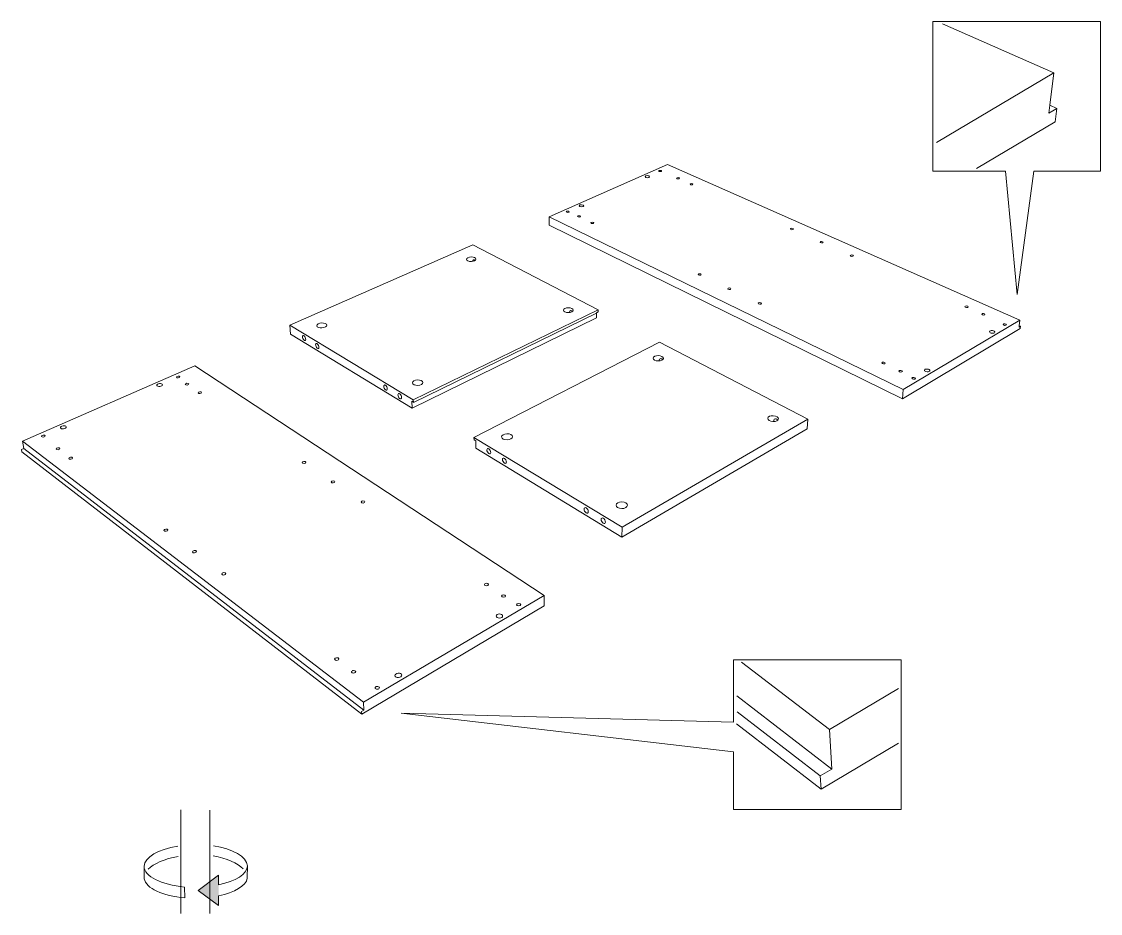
# Model space of a CAD drawing. Header units: metres. Extents: x -8.4 to 7.9, y -3.9 to 2.
# Drawn here: x 2.089 to 2.809, y 0.6 to 1.195 of the extents above; entities that cross this region are included whole.
import ezdxf

# ---------------------------------------------------------------- set-up
doc = ezdxf.new("R2010")
doc.units = ezdxf.units.M
doc.header["$MEASUREMENT"] = 0
for name, color, linetype, lineweight in [('PDF4_Geometry_Num_Penna__1', 255, 'Continuous', 18), ('PDF4_Geometry_Num_Penna__7', 7, 'Continuous', 18), ('PDF4_Solid Fills_Num_Penna__7', 7, 'Continuous', 18)]:
    doc.layers.add(name, color=color, linetype=linetype, lineweight=lineweight)

msp = doc.modelspace()

# ---------------------------------------------------------------- hatches: boundary and pattern name
at = {"layer": 'PDF4_Geometry_Num_Penna__7', "linetype": 'Continuous', "lineweight": 18}
for points in [[(2.23993, 0.62358), (2.23995, 0.62395), (2.24004, 0.63192)], [(2.22079, 0.62557), (2.20721, 0.61539), (2.22084, 0.60537)]]:
    msp.add_hatch(color=7, dxfattribs=at).paths.add_polyline_path(points)
at = {"layer": 'PDF4_Solid Fills_Num_Penna__7', "linetype": 'Continuous', "lineweight": 18}
msp.add_hatch(color=7, dxfattribs=at).paths.add_polyline_path([(2.17119, 0.62315), (2.17108, 0.62382), (2.17108, 0.63154)])

# ---------------------------------------------------------------- linework, layer by layer
at = {"layer": 'PDF4_Geometry_Num_Penna__1', "color": 255, "linetype": 'Continuous', "lineweight": 18, "flags": 128}
for points in [[(2.17119, 0.62315), (2.17108, 0.62382), (2.17108, 0.63154)], [(2.23993, 0.62358), (2.23995, 0.62395), (2.24004, 0.63192)], [(2.22081, 0.6192), (2.22079, 0.62557), (2.20721, 0.61539), (2.22084, 0.60537), (2.22082, 0.61187)], [(2.19811, 0.61769), (2.19822, 0.61041)]]:
    msp.add_lwpolyline(points, dxfattribs=at)
at = {"layer": 'PDF4_Geometry_Num_Penna__1', "color": 255, "linetype": 'Continuous', "lineweight": 18}
for points in [[(2.17108, 0.63154), (2.17108, 0.62477), (2.18268, 0.6191), (2.19811, 0.61769)], [(2.17108, 0.63154), (2.17108, 0.62477), (2.18268, 0.6191), (2.19811, 0.61769)], [(2.24004, 0.63192), (2.24004, 0.62634), (2.2322, 0.62152), (2.22081, 0.6192)], [(2.24004, 0.63192), (2.24004, 0.62634), (2.2322, 0.62152), (2.22081, 0.6192)], [(2.19822, 0.61041), (2.18357, 0.61172), (2.17239, 0.61686), (2.17119, 0.62315)], [(2.19822, 0.61041), (2.18357, 0.61172), (2.17239, 0.61686), (2.17119, 0.62315)], [(2.22082, 0.61187), (2.23148, 0.61401), (2.23926, 0.61839), (2.23993, 0.62358)], [(2.22082, 0.61187), (2.23148, 0.61401), (2.23926, 0.61839), (2.23993, 0.62358)]]:
    msp.add_open_spline(points, degree=3, dxfattribs=at)
at = {"layer": 'PDF4_Geometry_Num_Penna__7', "color": 7, "linetype": 'Continuous', "lineweight": 18, "flags": 128}
for points in [[(2.80924, 1.19507), (2.69737, 1.19507), (2.69737, 1.09534), (2.74584, 1.09534), (2.7537, 1.01288), (2.76476, 1.09534), (2.80924, 1.09534)], [(2.51612, 1.09568), (2.51599, 1.09572), (2.51584, 1.09577), (2.51569, 1.09579), (2.51552, 1.0958), (2.51535, 1.0958), (2.51519, 1.09579), (2.51503, 1.09577), (2.51489, 1.09573), (2.51477, 1.09569), (2.51466, 1.09563), (2.51458, 1.09557), (2.51453, 1.0955), (2.5145, 1.09543), (2.51451, 1.09536), (2.51454, 1.09528), (2.5146, 1.09522), (2.51468, 1.09515), (2.5148, 1.09509), (2.51492, 1.09504), (2.51507, 1.09501), (2.51522, 1.09498), (2.51539, 1.09496), (2.51556, 1.09496), (2.51572, 1.09497), (2.51588, 1.095), (2.51602, 1.09503), (2.51614, 1.09508), (2.51625, 1.09514), (2.51633, 1.0952), (2.51638, 1.09526), (2.51641, 1.09534), (2.5164, 1.09541), (2.51637, 1.09548), (2.51631, 1.09555), (2.51623, 1.09562)], [(2.56439, 0.76923), (2.56439, 0.72774), (2.34269, 0.73366), (2.56439, 0.7078), (2.56439, 0.6695), (2.67626, 0.6695), (2.67626, 0.76923)]]:
    msp.add_lwpolyline(points, close=True, dxfattribs=at)
for points in [[(2.70391, 1.19362), (2.77814, 1.16084)], [(2.69983, 1.11438), (2.77814, 1.16084)], [(2.77814, 1.16084), (2.77543, 1.13924)], [(2.7801, 1.13717), (2.77543, 1.13924), (2.77474, 1.13399)], [(2.77474, 1.13399), (2.7801, 1.13717)], [(2.7801, 1.13717), (2.779, 1.12826)], [(2.72662, 1.09696), (2.779, 1.12826)], [(2.44141, 1.06486), (2.52038, 1.09961), (2.75554, 0.99578)], [(2.44141, 1.06486), (2.67771, 0.94961), (2.75554, 0.99578)], [(2.44141, 1.06486), (2.44144, 1.05924)], [(2.44144, 1.05924), (2.67712, 0.9434)], [(2.47415, 1.00135), (2.47417, 1.00286), (2.39056, 1.04614), (2.26834, 0.99263)], [(2.35071, 0.94277), (2.47416, 1.00286)], [(2.47305, 0.99739), (2.47308, 1.00082)], [(2.47307, 1.00082), (2.47416, 1.00136)], [(2.34994, 0.9371), (2.47305, 0.99739)], [(2.35078, 0.94093), (2.47307, 1.00057)], [(2.75554, 0.99578), (2.75509, 0.99218)], [(2.26834, 0.99263), (2.35071, 0.94278)], [(2.26834, 0.99263), (2.26883, 0.98655), (2.34994, 0.9371)], [(2.67712, 0.9434), (2.75569, 0.99034)], [(2.75509, 0.99218), (2.75498, 0.9913)], [(2.75498, 0.9913), (2.75587, 0.99183)], [(2.75509, 0.99218), (2.75587, 0.99183)], [(2.75587, 0.99183), (2.75569, 0.99034)], [(2.515, 0.98112), (2.39123, 0.91763), (2.39127, 0.91603), (2.39239, 0.91534)], [(2.61354, 0.92347), (2.61397, 0.92985), (2.515, 0.98112)], [(2.43809, 0.80535), (2.43803, 0.81217), (2.20492, 0.96532), (2.09009, 0.91507)], [(2.67771, 0.94961), (2.67712, 0.9434)], [(2.34994, 0.9371), (2.34973, 0.94184), (2.35078, 0.94119)], [(2.35071, 0.94277), (2.35078, 0.94119)], [(2.39123, 0.91763), (2.49001, 0.8578), (2.61397, 0.92985)], [(2.61354, 0.92347), (2.48992, 0.85111), (2.39253, 0.91052), (2.39239, 0.91534)], [(2.43803, 0.81217), (2.31743, 0.74096), (2.09009, 0.91507)], [(2.09009, 0.91507), (2.09085, 0.91027)], [(2.09085, 0.91027), (2.08937, 0.90961)], [(2.08937, 0.90961), (2.08962, 0.90801)], [(2.08962, 0.90801), (2.31631, 0.73294), (2.43809, 0.80535)], [(2.31777, 0.73564), (2.09085, 0.91027)], [(2.49001, 0.8578), (2.48992, 0.85111)], [(2.67461, 0.75006), (2.6284, 0.72277), (2.5698, 0.76765)], [(2.63012, 0.69638), (2.56663, 0.74524)], [(2.31743, 0.74096), (2.31777, 0.73564), (2.31619, 0.73471)], [(2.31619, 0.73471), (2.31631, 0.73294)], [(2.56676, 0.73459), (2.62229, 0.69177), (2.62286, 0.68297)], [(2.56632, 0.72663), (2.62286, 0.68297), (2.67454, 0.7137)], [(2.6284, 0.72277), (2.63012, 0.69638), (2.62229, 0.69177)], [(2.19566, 0.60006), (2.19566, 0.66912)], [(2.21502, 0.6689), (2.21502, 0.60006)], [(2.17119, 0.62315), (2.17108, 0.62382), (2.17108, 0.63154)], [(2.23993, 0.62358), (2.23995, 0.62395), (2.24004, 0.63192)], [(2.22081, 0.6192), (2.22079, 0.62557), (2.20721, 0.61539), (2.22084, 0.60537), (2.22082, 0.61187)], [(2.19811, 0.61769), (2.19822, 0.61041)]]:
    msp.add_lwpolyline(points, dxfattribs=at)
for points in [[(2.45503, 1.00093), (2.45503, 1.00096), (2.45502, 1.00099), (2.45502, 1.00102), (2.45502, 1.00105), (2.45502, 1.00108), (2.45502, 1.00111, -0.789136), (2.45705, 1.0017)], [(2.51488, 0.96868), (2.51487, 0.96876), (2.51485, 0.96882), (2.51484, 0.96889), (2.51483, 0.96895), (2.51483, 0.96901), (2.51483, 0.96908, -0.828105), (2.51713, 0.96947)], [(2.59138, 0.92824), (2.59133, 0.92837), (2.59128, 0.92847), (2.59126, 0.92858), (2.59124, 0.92869), (2.59123, 0.9288), (2.59123, 0.92891, -0.858037), (2.59388, 0.92902)]]:
    msp.add_lwpolyline(points, format="xyb", dxfattribs=at)
at = {"layer": 'PDF4_Geometry_Num_Penna__7', "color": 7, "linetype": 'Continuous', "lineweight": 18}
msp.add_arc((2.39139, 1.03518), 0.000993, 39.66973, 184.8359, dxfattribs=at)
for centre, major_axis, ratio in [((2.50693, 1.09162), (-0.00153, 0.00003), 0.448444), ((2.52743, 1.09052), (-0.000951, 0.000023), 0.45096), ((2.53637, 1.08654), (-0.000963, 0.000026), 0.443947), ((2.46289, 1.07219), (-0.00157, 0.00001), 0.457635), ((2.45379, 1.06817), (-0.000989, 0.000002), 0.462286), ((2.46137, 1.06506), (-0.000996, 0), 0.460403), ((2.47024, 1.06078), (-0.000995, 0.000003), 0.469965), ((2.6034, 1.0567), (-0.00101, 0.00006), 0.464459), ((2.62315, 1.0479), (-0.00102, 0.00006), 0.470732), ((2.38944, 1.03651), (0.00314, 0.00008), 0.478881), ((2.64337, 1.0389), (-0.00104, 0.00008), 0.466659), ((2.54181, 1.02634), (-0.00105, 0.00004), 0.485873), ((2.56162, 1.01681), (-0.00106, 0.00004), 0.488367), ((2.45422, 1.00253), (-0.00328, 0), 0.502561), ((2.58193, 1.00704), (-0.00107, 0.00006), 0.495641), ((2.71987, 1.00483), (-0.00109, 0.00012), 0.481917), ((2.28971, 0.99232), (0.00334, 0.00024), 0.500776), ((2.73111, 0.99983), (-0.00109, 0.00013), 0.488462), ((2.74538, 0.99294), (-0.00111, 0.00014), 0.489179), ((2.73702, 0.98799), (-0.00178, 0.00021), 0.491408), ((2.2779, 0.98393), (-0.00073, 0.00162), 0.500992), ((2.28666, 0.97861), (-0.00074, 0.00163), 0.504572), ((2.51421, 0.97044), (-0.00341, 0.00009), 0.52243), ((2.66456, 0.96727), (-0.00113, 0.0001), 0.509868), ((2.19383, 0.958), (0.00116, 0.00013), 0.509164), ((2.67597, 0.96178), (-0.00114, 0.00011), 0.514917), ((2.68461, 0.95702), (-0.00115, 0.00012), 0.517523), ((2.69362, 0.96235), (-0.00183, 0.00019), 0.509395), ((2.18148, 0.95258), (0.00187, 0.00023), 0.511023), ((2.19979, 0.95316), (0.00116, 0.00014), 0.514106), ((2.33222, 0.95093), (-0.00079, 0.00167), 0.522716), ((2.35371, 0.95418), (0.00348, 0.00017), 0.529041), ((2.20834, 0.94744), (0.00117, 0.00013), 0.521533), ((2.3417, 0.94517), (-0.00081, 0.00168), 0.52536), ((2.59085, 0.9302), (-0.00358, 0.00024), 0.541993), ((2.11724, 0.92439), (0.00195, 0.0003), 0.51959), ((2.10388, 0.91852), (0.00122, 0.0002), 0.521266), ((2.4133, 0.91804), (0.00363, 0.00008), 0.554501), ((2.11372, 0.91009), (0.00123, 0.0002), 0.526371), ((2.40113, 0.90845), (-0.00089, 0.00173), 0.545074), ((2.1221, 0.90377), (0.00124, 0.0002), 0.530849), ((2.27783, 0.90093), (0.00123, 0.00012), 0.554698), ((2.41158, 0.9021), (-0.0009, 0.00174), 0.548233), ((2.29725, 0.88794), (0.00125, 0.0001), 0.564361), ((2.31724, 0.87456), (0.00126, 0.00009), 0.579027), ((2.4661, 0.86896), (-0.001, 0.00178), 0.565897), ((2.48983, 0.8724), (-0.00381, 0.00007), 0.583608), ((2.4775, 0.86203), (-0.00102, 0.00179), 0.566971), ((2.1857, 0.85576), (0.0013, 0.00019), 0.570918), ((2.20471, 0.84141), (0.00131, 0.00019), 0.583909), ((2.22431, 0.82662), (0.00134, 0.00017), 0.592922), ((2.39951, 0.81949), (0.00133, 0.00005), 0.61781), ((2.41098, 0.81181), (0.00135, 0.00004), 0.619547), ((2.42106, 0.80607), (0.00135, 0.00003), 0.628655), ((2.40819, 0.79851), (0.00218, 0.00007), 0.629286), ((2.29968, 0.76974), (0.0014, 0.00015), 0.640597), ((2.31092, 0.76125), (0.00141, 0.00015), 0.64643), ((2.3408, 0.75887), (0.00227, 0.00019), 0.649356), ((2.32667, 0.75056), (0.00143, 0.00014), 0.654431)]:
    msp.add_ellipse(centre, major_axis=major_axis, ratio=ratio, dxfattribs=at)
for points in [[(2.19354, 0.64484), (2.18063, 0.64282), (2.17138, 0.63764), (2.17108, 0.63154)], [(2.21745, 0.64515), (2.23042, 0.64315), (2.23974, 0.63796), (2.24004, 0.63184)], [(2.19375, 0.63809), (2.18476, 0.63652), (2.17751, 0.63327), (2.17379, 0.62949)], [(2.2172, 0.63841), (2.22627, 0.63685), (2.23358, 0.63359), (2.23732, 0.62978)], [(2.17108, 0.63154), (2.17108, 0.62477), (2.18268, 0.6191), (2.19811, 0.61769)], [(2.24004, 0.63192), (2.24004, 0.62634), (2.2322, 0.62152), (2.22081, 0.6192)], [(2.19822, 0.61041), (2.18357, 0.61172), (2.17239, 0.61686), (2.17119, 0.62315)], [(2.22082, 0.61187), (2.23148, 0.61401), (2.23926, 0.61839), (2.23993, 0.62358)]]:
    msp.add_open_spline(points, degree=3, dxfattribs=at)

doc.saveas('drawing.dxf')
